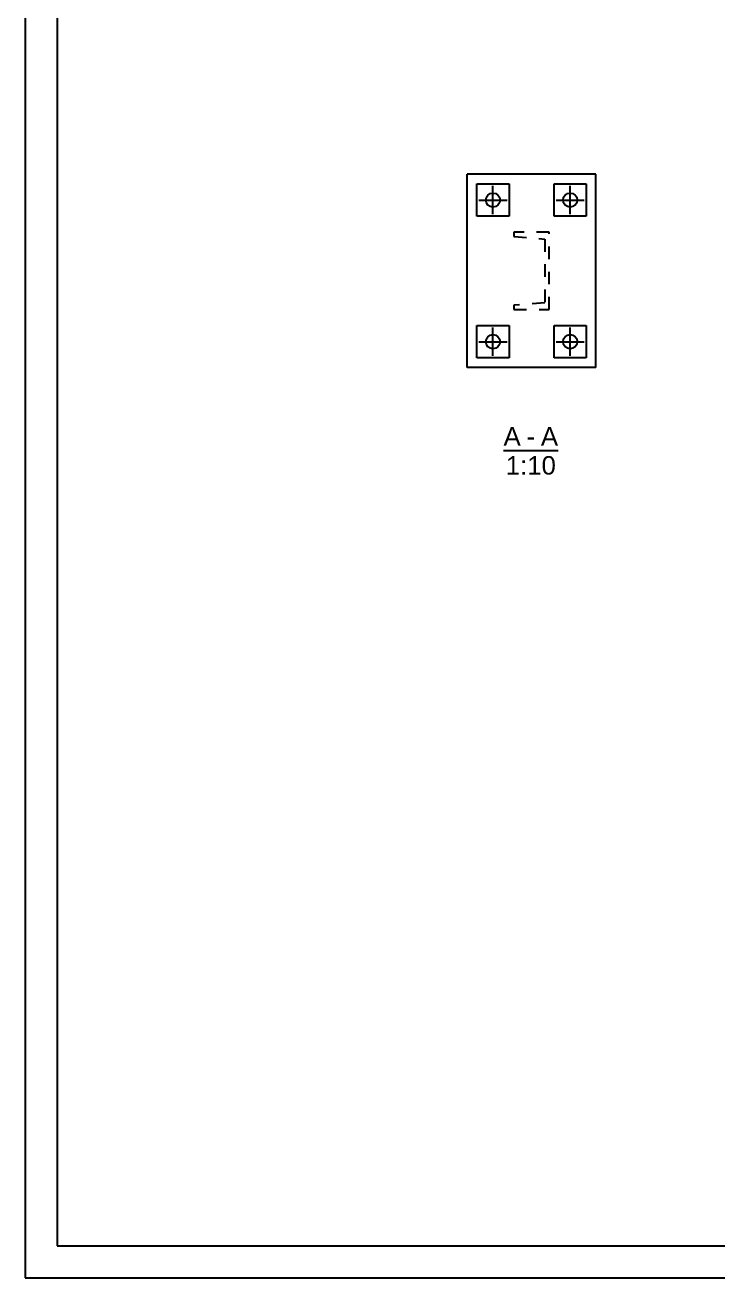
# Model space of a CAD drawing. Header units: millimetres. Extents: x 0 to 420, y 0 to 297.
# Drawn here: x 0 to 107.6, y 0 to 194.6 of the extents above; entities that cross this region are included whole.
import ezdxf

# ---------------------------------------------------------------- set-up
doc = ezdxf.new("R2010")
doc.units = ezdxf.units.MM
doc.linetypes.add('DXK_LINE_DOT2', pattern=[3.9198, 1.9599, -1.9599])
doc.styles.add('ARIAL', font='ARIAL.TTF', dxfattribs={"height": 0.2})

# ---------------------------------------------------------------- blocks, each defined once
blk = doc.blocks.new('Unknown-43744247-1168')
at = {"color": 5, "linetype": 'Continuous'}
for p, q in [((0, 297), (0, 0)), ((5, 292), (5, 5)), ((5, 5), (415, 5)), ((0, 0), (420, 0))]:
    blk.add_line(p, q, dxfattribs=at)
blk = doc.blocks.new('Unknown-43744247-13 - 1176')
at = {"color": 6, "linetype": 'Continuous'}
blk.add_line((74.33, 128.54), (82.8, 128.54), dxfattribs=at)
at = {"color": 0, "linetype": 'Continuous'}
for points in [[(77, 129.29), (77, 132.29), (74.33, 132.29), (74.33, 129.29)], [(82.46, 124.79), (82.46, 127.79), (74.67, 127.79), (74.67, 124.79)]]:
    blk.add_wipeout(points, dxfattribs=at)
at = {"color": 6, "linetype": 'Continuous', "style": 'ARIAL'}
blk.add_text('1:10', height=2.865, dxfattribs=at).set_placement((74.67, 124.79))
at = {"color": 0, "linetype": 'Continuous'}
blk.add_wipeout([(79.23, 129.29), (79.23, 132.29), (77.9, 132.29), (77.9, 129.29)], dxfattribs=at)
at = {"color": 6, "linetype": 'Continuous', "style": 'ARIAL'}
for s, p in [('A', (74.33, 129.29)), ('-', (77.9, 129.29))]:
    blk.add_text(s, height=2.87, dxfattribs=at).set_placement(p)
at = {"color": 0, "linetype": 'Continuous'}
blk.add_wipeout([(82.8, 129.29), (82.8, 132.29), (80.13, 132.29), (80.13, 129.29)], dxfattribs=at)
at = {"color": 6, "linetype": 'Continuous', "style": 'ARIAL'}
blk.add_text('A', height=2.87, dxfattribs=at).set_placement((80.13, 129.29))
blk = doc.blocks.new('Bolt-43744247-1219 - 1176')
at = {"color": 3, "linetype": 'Continuous'}
for p, q in [((72.68, 165.23), (72.68, 169.63)), ((84.68, 165.23), (84.68, 169.63)), ((70.48, 167.43), (74.88, 167.43)), ((82.48, 167.43), (86.88, 167.43)), ((72.68, 143.23), (72.68, 147.63)), ((84.68, 143.23), (84.68, 147.63)), ((70.48, 145.43), (74.88, 145.43)), ((82.48, 145.43), (86.88, 145.43))]:
    blk.add_line(p, q, dxfattribs=at)
for centre in [(72.68, 167.43), (84.68, 167.43), (72.68, 145.43), (84.68, 145.43)]:
    blk.add_circle(centre, 1.1, dxfattribs=at)
blk = doc.blocks.new('Part-43744247-1190 - 1176')
at = {"color": 2, "linetype": 'Continuous'}
for p, q in [((68.68, 141.43), (68.68, 171.43)), ((88.68, 171.43), (68.68, 171.43)), ((88.68, 141.43), (88.68, 171.43)), ((88.68, 141.43), (68.68, 141.43))]:
    blk.add_line(p, q, dxfattribs=at)
blk = doc.blocks.new('Part-43744247-1191 - 1176')
at = {"color": 7, "linetype": 'DXK_LINE_DOT2'}
for p, q in [((81.43, 162.43), (75.93, 162.43)), ((75.93, 162.43), (75.93, 161.75)), ((75.93, 161.75), (80.73, 161.37)), ((81.43, 150.43), (81.43, 162.43)), ((80.73, 161.37), (80.73, 151.49)), ((80.73, 151.49), (75.93, 151.11)), ((75.93, 151.11), (75.93, 150.43)), ((75.93, 150.43), (81.43, 150.43))]:
    blk.add_line(p, q, dxfattribs=at)
blk = doc.blocks.new('Surfacing-43744247-1224 - 1176')
at = {"color": 7, "linetype": 'Continuous'}
for p, q in [((82.18, 164.93), (82.18, 169.93)), ((82.18, 169.93), (87.18, 169.93)), ((87.18, 169.93), (87.18, 164.93)), ((87.18, 164.93), (82.18, 164.93))]:
    blk.add_line(p, q, dxfattribs=at)
blk = doc.blocks.new('Surfacing-43744247-1229 - 1176')
at = {"color": 7, "linetype": 'Continuous'}
for p, q in [((70.18, 164.93), (70.18, 169.93)), ((70.18, 169.93), (75.18, 169.93)), ((75.18, 169.93), (75.18, 164.93)), ((75.18, 164.93), (70.18, 164.93))]:
    blk.add_line(p, q, dxfattribs=at)
blk = doc.blocks.new('Surfacing-43744247-1234 - 1176')
at = {"color": 7, "linetype": 'Continuous'}
for p, q in [((82.18, 142.93), (82.18, 147.93)), ((82.18, 147.93), (87.18, 147.93)), ((87.18, 147.93), (87.18, 142.93)), ((87.18, 142.93), (82.18, 142.93))]:
    blk.add_line(p, q, dxfattribs=at)
blk = doc.blocks.new('Surfacing-43744247-1239 - 1176')
at = {"color": 7, "linetype": 'Continuous'}
for p, q in [((70.18, 142.93), (70.18, 147.93)), ((70.18, 147.93), (75.18, 147.93)), ((75.18, 147.93), (75.18, 142.93)), ((75.18, 142.93), (70.18, 142.93))]:
    blk.add_line(p, q, dxfattribs=at)

msp = doc.modelspace()

# ---------------------------------------------------------------- block references
for name in ['Unknown-43744247-1168', 'Part-43744247-1190 - 1176', 'Surfacing-43744247-1229 - 1176', 'Bolt-43744247-1219 - 1176', 'Surfacing-43744247-1224 - 1176', 'Part-43744247-1191 - 1176', 'Surfacing-43744247-1239 - 1176', 'Surfacing-43744247-1234 - 1176']:
    msp.add_blockref(name, (0, 0))

# ---------------------------------------------------------------- next in the draw order: block references
msp.add_blockref('Unknown-43744247-13 - 1176', (0, 0))

doc.saveas('drawing.dxf')
